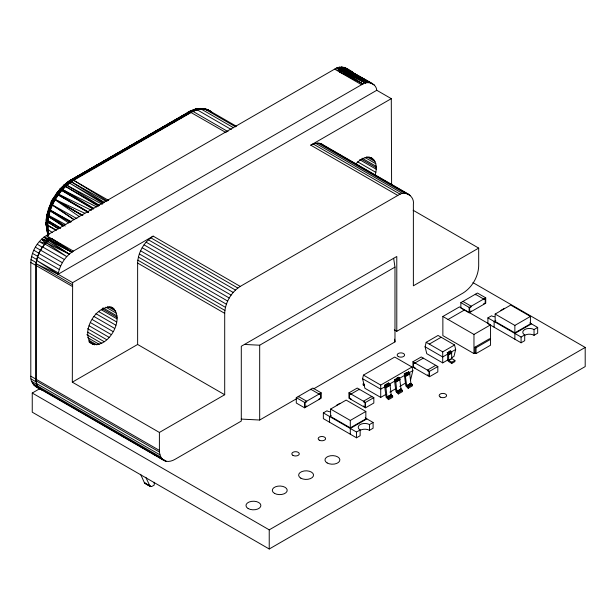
<?xml version="1.0" encoding="UTF-8"?>
<svg xmlns="http://www.w3.org/2000/svg" width="616" height="616" viewBox="0 0 616 616"><rect width="100%" height="100%" fill="white"/><g stroke="black" fill="none" stroke-linecap="round" stroke-linejoin="round"><path stroke-width="0.92" d="M411.981 367.02L394.717 357.057L363.455 375.106L362.578 378.694L364.911 388.273L380.719 397.397L380.719 385.069L411.981 367.02L412.859 370.616L410.525 380.188M89.251 342.273C105.952 353.592 127.489 317.571 111.365 307.022M374.982 175.537C377.023 169.516 377.4 160.468 370.532 157.396M47.848 235.204C46.654 228.251 44.583 220.228 47.686 213.636M46.516 225.88L46.446 221.591L46.539 228.105L46.547 218.973M52.36 232.525L46.754 228.69L46.516 219.843M46.085 222.738L47.001 229.06C45.607 209.733 56.449 190.151 72.619 179.803L189.705 111.935L69.954 180.873L69.724 181.481M195.049 109.71L193.555 110.018C198.983 107.146 206.06 108.439 211.026 111.681C205.274 107.022 197.043 109.055 191.168 112.451L73.72 180.265C56.302 191.545 44.213 213.868 48.972 234.773M240.255 286.409C231.185 292.153 225.14 302.61 224.701 313.344L224.701 394.74L159.398 432.447L72.318 382.166L72.634 282.636L153.176 236.136L240.255 286.409L397.828 195.434C404.689 189.959 414.691 195.726 413.375 204.412L413.375 285.809L478.686 248.102L478.686 266.058C478.239 276.784 472.202 287.249 463.132 292.993L396.789 331.3L394.317 329.868M33.772 385.054L42.396 390.036C36.252 388.065 30.107 383.36 30.8 376.214L30.8 262.501C31.239 251.767 37.276 241.31 46.346 235.566L334.642 69.123C340.479 64.95 347.624 67.914 352.406 72.249L343.782 67.275L347.948 70.07L350.82 71.025M391.607 185.385L391.291 98.66L376.776 90.282C376.06 82.829 366.997 80.573 361.546 84.715L73.358 251.097L51.582 238.531C42.404 244.175 36.475 254.793 35.982 265.488L35.982 379.21C35.998 382.975 37.129 387.195 40.541 389.274M224.701 394.74L137.63 344.467L137.63 263.063C138.069 252.337 144.106 241.88 153.176 236.136M46.754 228.69L46.177 222.153L47.786 235.551M63.748 186.532L64.257 184.754L66.489 185.062L102.271 204.296M68.792 222.938L48.857 209.948L48.472 208.963L50.72 203.511L51.482 203.565M58.374 228.913L46.539 221.059L47.155 214.784M46.539 221.059C48.387 204.512 57.773 188.604 71.941 179.703L68.445 181.451L63.941 185.016M46.285 219.473L46.277 220.528M63.363 225.787L48.348 216.493L47.062 215.146L47.032 214.306M72.634 282.636L58.12 274.259C59.852 264.965 65.265 256.14 73.358 251.097M448.356 359.629L442.712 362.886L426.765 353.676L425.086 346.793L426.18 342.304L438.045 335.45L454.577 344.999L455.671 349.488L453.992 356.371L451.574 357.765M46.962 214.715L48.472 208.963M47.278 213.945L49.049 208.578M47.062 215.146L50.743 203.988L56.857 193.393L88.527 212.004M44.96 244.059L66.736 256.626L46.2 242.743L69.254 254.1L48.795 240.433L71.895 252.021L51.536 238.554C42.412 244.221 36.537 254.816 36.036 265.457L36.036 379.179C36.051 382.952 37.191 387.148 40.587 389.243L163.948 460.468C167.467 462.362 171.672 461.253 174.944 459.374L241.295 421.075L241.295 346.261L396.789 256.487L396.789 331.3M67.56 182.867L68.954 181.258L70.886 181.597L106.191 201.332M63.687 185.924L59.991 189.636L60.037 188.943L64.257 184.754M48.433 209.248L53.246 198.367L56.433 193.432L60.614 188.712L96.789 206.991M49.38 207.731L50.697 204.343M73.951 219.666L52.514 205.22C46.801 203.226 56.41 195.965 56.857 193.393M189.897 111.973C192.977 108.377 198.814 108.916 203.103 108.693L198.491 109.078L193.57 110.711L72.626 179.803L108.693 200.454M231.285 129.522L197.143 109.81L195.218 110.041L194.063 111.042L192.092 110.426L69.954 180.873L70.771 179.98M48.533 235.297C43.828 214.168 55.594 191.468 73.327 180.057L193.57 110.711M60.26 188.766L56.572 193.362M56.58 193.886L60.614 188.712L68.954 181.258M59.944 189.235L67.745 182.267M356.048 163.656C360.029 159.567 366.435 155.27 372.187 158.358M69.97 180.85L192.092 110.426L70.309 180.357L188.427 112.089M196.535 109.394L197.975 108.647L202.564 108.524L201.085 109.001L198.498 108.555M68.037 181.789L71.317 179.764M70.886 181.597L73.327 180.057M72.626 179.803L192.577 110.441L199.03 108.555L194.402 109.463M200.092 108.809L197.39 109.756L195.865 109.224L188.08 112.289L195.357 109.217M70.309 180.357L191.638 110.495L188.234 112.166L187.418 113.036L193.193 110.41M72.388 284.677L36.105 263.733L58.12 274.259L376.776 90.282M397.828 195.434L310.749 145.16L391.291 98.66M472.949 282.613L585.2 347.424L585.2 366.574L269.231 548.995L32.248 412.181L32.248 393.031L40.564 388.226M72.318 382.166L137.63 344.467M244.429 344.444L259.683 345.214L394.979 267.105L393.647 258.296M296.288 397.636L312.874 388.057L321.167 392.846L321.167 398.236L304.581 407.807L296.288 403.026L296.288 397.636L304.581 402.425L321.167 392.846M460.853 302.625L477.438 293.047L485.731 297.836L485.731 303.218L469.146 312.797L460.853 308.008L460.853 302.625L469.146 307.415L485.731 297.836M241.241 419.088L259.683 420.02L296.204 398.929M313.636 388.865L394.979 341.903L394.979 267.105M442.865 316.478L459.451 306.899L490.552 324.855L490.552 345.206L476.037 353.584L475.005 352.991L473.966 353.584L442.865 335.628L442.865 316.478L473.966 334.434L490.552 324.855M448.048 319.473L464.641 309.894M429.29 344.098L441.156 337.252M348.949 392.846L357.241 388.057L373.827 397.636L373.827 403.026L365.534 407.807L348.949 398.236L348.949 392.846L365.534 402.425L373.827 397.636M360.144 430.315A6.599 3.812 0 0 1 369.477 430.315L373.103 428.22L373.103 422.476L369.477 424.57A6.599 3.812 0 0 0 360.144 424.57A6.599 3.812 0 0 0 360.144 429.953L360.144 435.705L356.518 437.799L323.346 418.641L323.346 412.897L326.973 410.803A6.599 3.812 0 0 0 329.93 411.788M336.298 405.413L339.932 403.318M524.709 335.304A6.599 3.812 0 0 1 534.041 335.304L537.668 333.21L537.668 327.458L534.041 329.552A6.599 3.812 0 0 0 524.709 329.552A6.599 3.812 0 0 0 524.709 334.942L524.709 340.687L521.082 342.781L487.911 323.631L487.911 317.887L491.537 315.792A6.599 3.812 0 0 0 494.494 316.778M500.87 310.402L504.496 308.308M330.6 409.07L346.146 400.092L365.842 411.465L365.842 418.88L350.296 427.858L330.6 416.485L330.6 409.07L350.296 420.435L365.842 411.465M495.164 314.052L510.718 305.074L530.414 316.447L530.414 323.87L514.861 332.848L495.164 321.475L495.164 314.052L514.861 325.425L530.414 316.447M412.943 361.746L421.236 356.957L437.822 366.535L437.822 371.918L429.529 376.707L412.943 367.128L412.943 361.746L429.529 371.317L437.822 366.535M331.223 415.531L329.56 416.485L329.56 422.237M495.788 320.52L494.132 321.475L494.132 327.219M384.415 385.316L388.565 382.921L390.051 385.046L391.183 394.787L392.661 396.057L392.661 397.258L388.511 399.653L386.132 397.274L384.723 386.81M396.75 378.193L398.413 377.238L399.684 378.725L401.031 389.096L402.51 390.375L402.51 391.568L398.36 393.963L395.98 391.591L394.571 381.119M404.111 373.943L405.775 372.988M426.18 342.304L442.712 351.851L454.577 344.999M388.812 383.083L384.661 385.477L385.901 387.441L387.064 397.282L388.511 398.452L392.661 396.057M398.66 377.4L394.51 379.795L395.749 381.758L396.912 391.599L398.36 392.769L402.51 390.375M384.9 385.685L389.05 383.291M394.748 380.003L398.898 377.608M408.747 371.918L404.358 374.112L408.747 371.918L409.748 373.673L410.88 383.414L412.35 384.684L412.35 385.885L408.208 388.28L405.828 385.901L404.419 375.437M385.131 385.932L389.281 383.537M394.979 380.241L399.13 377.847M404.597 374.312L408.97 372.164M385.339 386.201L389.489 383.807M395.187 380.511L399.337 378.124M404.827 374.559L409.186 372.434M385.662 386.309L380.719 389.166L362.578 378.694M389.782 383.937L395.557 380.603M398.852 378.701L404.62 375.367M408.739 372.996L412.859 370.616M385.524 386.494L389.674 384.099M395.372 380.811L399.522 378.416M412.35 384.684L408.208 387.079L406.729 385.809L405.22 375.121L409.37 372.726M385.685 386.802L389.836 384.415M395.534 381.119L399.684 378.725M405.382 375.437L409.532 373.042M385.809 387.125L389.959 384.731M395.657 381.435L399.807 379.04M405.505 375.752L409.655 373.358M385.901 387.441L390.051 385.046M395.749 381.758L399.9 379.364M405.598 376.068L409.748 373.673M385.955 387.749L390.105 385.354M395.803 382.066L399.953 379.672M405.651 376.376L409.802 373.981M448.687 351.736L450.242 350.843L451.528 352.036L451.782 358.55L448.671 360.352L448.656 354.554L447.131 352.637M447.586 352.899L450.696 351.105M447.77 353.03L450.881 351.228M447.955 353.191L451.066 351.389M448.132 353.384L451.235 351.582M448.286 353.599L451.397 351.798M448.379 353.692L442.712 356.964L425.086 346.793M451.62 351.821L455.671 349.488M448.417 353.83L451.528 352.036M448.525 354.069L451.636 352.275M448.61 354.315L451.721 352.521M448.656 354.554L451.767 352.76M448.671 354.785L451.782 352.991M435.743 365.334L427.45 370.124L427.45 370.724L429.005 371.617L429.005 375.806L427.45 374.913L427.45 375.506M380.719 397.397L385.685 394.533M389.828 392.138L395.626 388.796M399.761 386.401L405.559 383.06M448.694 360.406L451.836 358.643L454.893 360.406L454.893 361.607L451.782 363.401L448.356 361.346L447.655 359.975L447.64 354.185M387.017 397.074L391.16 394.679M396.866 391.391L401.008 388.996M406.714 385.701L410.857 383.306M387.033 397.181L391.183 394.787M396.881 391.491L401.031 389.096M406.729 385.809L410.88 383.414M387.064 397.282L391.214 394.887M396.912 391.599L401.062 389.204M406.76 385.909L410.911 383.522M387.164 397.497L391.252 394.995M397.012 391.807L401.101 389.312M406.86 386.124L410.949 383.622M387.225 397.59L391.368 395.195M397.074 391.907L401.216 389.512M406.922 386.217L411.065 383.83M387.295 397.682L391.437 395.287M397.143 391.999L401.286 389.605M406.991 386.309L411.134 383.914M391.514 395.372L387.372 397.767L391.591 395.441M397.22 392.076L401.363 389.682M407.068 386.394L411.211 383.999M475.005 347.124L489.52 338.746L490.552 339.339L476.037 347.724L475.005 347.124L475.005 352.991M397.297 392.146L401.44 389.751M407.145 386.463L411.288 384.068M387.533 397.89L391.676 395.495M397.382 392.2L401.524 389.805M407.23 386.517L411.373 384.122M448.725 360.437L451.782 362.208L454.893 360.406M366.882 418.88L350.296 428.459L350.296 434.203M531.446 323.87L514.861 333.449L514.861 339.193M323.346 412.897L356.518 432.047L360.144 429.953M487.911 317.887L521.082 337.037L524.709 334.942M32.248 393.031L269.231 529.845L585.2 347.424M188.789 111.95L190.075 111.989L195.865 109.224M339.824 72.111L341.903 71.086L363.009 83.945L339.824 72.111L343.459 70.517L347.948 70.07L341.703 67.005L345.776 70.047L339.447 67.229L343.459 70.517L337.075 67.937L341.048 71.464L334.642 69.123L361.546 84.715M191.206 110.641L188.234 112.166L190.814 110.865M190.459 111.165L187.78 112.528L190.151 111.534M310.749 145.16C314.014 143.289 318.233 142.157 321.745 144.075L408.824 194.348M189.405 111.889L192.577 110.441M342.565 70.825L341.903 71.086L365.65 82.983L345.153 70.147L342.565 70.825L365.65 82.983L343.874 70.409M200.369 108.701L205.883 109.124L202.017 108.439M145.769 477.285L150.104 486.37L151.782 486.471L154.216 485.115L154.216 482.274M193.955 109.702L196.989 109.063M203.619 108.947C206.699 108.593 209.686 110.618 211.773 112.682M364.372 384.399L363.086 383.768L363.086 384.969L364.31 385.655M206.067 109.879L208.4 110.079M346.392 70.032L345.153 70.147L368.16 82.598L347.586 70.062L346.392 70.032L368.16 82.598M146.123 483.606L144.398 482.721L140.587 474.289M348.156 70.139L347.586 70.062L370.486 82.814L348.718 70.247L348.156 70.139L370.486 82.814M71.949 179.703L72.619 179.803M47.902 241.149L41.542 239.216L45.584 243.359L39.293 241.595L44.475 244.59M210.503 111.427L207.846 109.902M197.975 108.909L198.491 109.078M194.71 109.864L195.218 110.041M190.075 111.989L226.141 132.648M204.774 108.87L207.269 109.81M204.196 108.863L206.668 109.802M348.718 70.247L372.541 83.622M40.587 389.243L42.643 390.051M35.351 386.286L42.635 389.828M113.028 307.985C96.704 302.541 78.902 333.395 92.639 344.321M49.703 239.74L43.921 237.191L48.502 240.656L41.542 239.216L46.731 242.211M46.192 225.41L46.115 222.961L46.277 225.849L47.979 227.65L47.424 224.917L46.169 223.331M84.792 213.251L55.394 199.607L81.967 215.13M341.649 71.187L337.075 67.937L342.858 70.709M58.813 194.31L91.499 210.272M51.582 238.531L71.895 252.021L43.921 237.191L50.312 239.316L46.346 235.566L51.536 238.554M49.288 240.048L71.895 252.021L50.119 239.455M65.804 224.64L49.026 215.585L65.204 226.018M49.457 239.924L71.895 252.021M71.518 221.814L50.527 210.31L70.524 221.845M343.228 70.601L365.65 82.983M76.923 218.611L52.614 205.02L74.005 219.55M50.266 210.988L70.363 222.253M371.04 83.137L374.266 85M341.703 67.005L346.885 69.993M339.447 67.229L344.629 70.216M337.075 67.937L342.257 70.932M341.233 71.379L363.009 83.945M368.784 156.826L373.758 159.698M366.689 156.726L374.982 161.515M365.034 157.527L375.814 163.756M362.139 158.22L376.237 166.359M361.361 159.151L376.291 167.768M359.652 159.667L376.237 169.246M357.565 161.8L375.814 172.334M319.889 143.312L410.402 195.572M317.81 143.043L404.881 193.316M315.554 143.266L402.633 193.54M313.182 143.975L400.261 194.256M413.167 210.279L478.686 248.102M208.116 109.956L236.429 126.295M204.774 109.055L235.589 126.842M201.085 109.001L233.564 127.758M193.054 111.442L228.028 131.639M529.791 322.915L537.668 327.458M462.924 301.424L471.217 306.214L471.217 306.814L469.669 307.707L469.669 311.904L471.217 311.003L471.217 311.604M103.773 202.787L69.639 183.098L102.903 203.434M98.96 205.713L65.658 186.494L98.368 206.252M150.743 237.761L237.822 288.034M148.371 239.786L235.451 290.059M93.509 208.747L61.877 190.49L93.193 209.094M146.115 242.165L233.195 292.438M88.342 212.281L58.381 194.987L88.257 212.397M144.036 244.837L231.115 295.11M363.455 375.106L380.719 385.069M142.18 247.74L229.26 298.013M53.315 198.406L82.875 215.477M81.905 215.254L55.263 199.869L79.502 216.732M140.594 250.797L227.674 301.07M139.324 253.938L226.403 304.212M138.384 257.08L225.464 307.353M137.815 260.145L224.894 310.418M137.63 263.063L224.701 313.344M60.63 227.928L48.14 220.713L60.36 228.397M56.125 229.96L47.424 224.917L47.802 225.625L56.133 230.43M365.226 417.925L373.103 422.476M47.478 241.534L69.254 254.1M42.643 246.954L64.41 259.521M37.206 244.267L42.396 247.262M40.587 250.135L62.362 262.701M35.351 247.17L40.541 250.165M33.772 250.227L38.954 253.222M38.862 253.507L60.63 266.074M32.494 253.369L37.676 256.364M37.514 256.964L59.282 269.531M31.562 256.51L36.744 259.505M58.358 272.973L36.583 260.406L58.12 274.259M30.992 259.575L36.175 262.57M109.625 306.452L114.599 309.324M107.523 306.352L115.816 311.142M30.8 262.501L72.318 286.409M105.867 307.153L116.647 313.382M102.972 307.846L117.071 315.985M102.202 308.778L117.125 317.394M101.317 309.771L117.071 318.872M98.406 311.426L116.647 321.96M95.911 313.675L115.816 325.163M93.863 316.424L114.599 328.39M92.292 319.573L113.028 331.547M90.413 322.568L111.15 334.534M89.112 325.787L109.017 337.283M87.626 328.682L106.699 339.701M87.665 332.139L104.25 341.718M86.825 334.665L101.756 343.281M87.665 337.645L99.276 344.352M88.588 340.094L96.881 344.883M88.843 341.518L94.648 344.875M30.8 376.214L159.398 450.396C159.413 454.177 160.553 458.373 163.948 460.468M36.105 380.827L159.467 452.052M30.992 378.917L36.175 381.905M36.583 383.599L159.944 454.816M31.562 381.327L36.744 384.315M37.514 385.97L160.876 457.188M32.494 383.391L37.676 386.378M38.862 387.872L166.004 461.276L159.351 457.411M147.609 484.469L151.305 486.602M144.398 482.721L149.58 485.716M144.621 483.09L150.866 486.632M144.914 483.375L150.458 486.548M50.666 394.486L52.329 395.449M58.135 398.814L59.798 399.769M61.454 400.731L63.117 401.694M65.604 403.133L67.267 404.096M69.754 405.536L71.41 406.498M73.073 407.461L74.728 408.423M77.223 409.863L78.879 410.826M80.542 411.788L82.198 412.743M84.692 414.191L86.348 415.145M92.154 418.51L97.136 421.398M99.623 422.838L104.605 425.718M106.26 426.68L108.755 428.12M110.41 429.082L116.216 432.447M117.879 433.41L123.685 436.767M125.348 437.73L127.835 439.17M129.499 440.132L131.154 441.095M132.817 442.057L135.304 443.497M136.96 444.459L138.623 445.422M140.286 446.377L142.773 447.824M144.429 448.779L146.092 449.742M148.579 451.182L150.242 452.144M151.898 453.107L157.704 456.471M159.367 457.434L166.004 461.276M94.494 419.712L96.158 420.682M106.137 426.48L107.8 427.45M109.463 428.413L111.126 429.383M113.621 430.83L115.284 431.793M121.106 435.181L122.769 436.143M125.264 437.599L126.927 438.561M128.59 439.531L130.253 440.494M132.748 441.942L134.411 442.912M136.906 444.359L138.569 445.33M140.225 446.292L141.888 447.262M144.383 448.71L146.046 449.68M147.709 450.642L150.204 452.09M151.867 453.06L157.688 456.441M47.917 222.268L58.551 228.605M62.686 189.482L93.809 208.37M66.882 185.27L99.376 205.29M73.72 180.265L107.269 201.016M71.279 181.805L104.312 202.364M48.718 216.724L63.063 226.241M345.638 68.029L347.224 69.261M321.745 144.075L322.799 144.891M350.766 71.056L352.498 72.426M47.432 227.396L48.194 230.122M46.847 224.432L47.594 229.706M46.523 226.873L46.369 221.752L46.554 226.773M46.885 227.181L47.201 229.036M46.423 223.893L48.048 234.811M46.677 227.797L47.771 234.319M394.571 339.17L394.979 341.903M47.024 227.05L47.116 229.221M534.041 329.552L534.041 335.304M521.082 337.037L521.082 342.781M514.861 325.425L514.861 332.848M483.66 304.42L483.66 303.819L485.216 302.926L485.216 298.729L483.66 299.63L483.66 299.03L475.367 294.248L475.367 294.841M476.037 347.724L476.037 353.584M473.966 334.434L473.966 353.584M469.146 307.415L469.146 312.797M451.782 362.208L451.782 363.401M442.712 351.851L442.712 362.886M429.529 371.317L429.529 376.707M423.308 358.751L423.308 358.15L415.015 362.94L415.015 363.54L413.459 362.639L413.459 366.828L415.015 367.729L415.015 368.33M408.208 387.079L408.208 388.28M398.36 392.769L398.36 393.963M388.511 398.452L388.511 399.653M371.756 397.035L371.756 396.442L363.463 401.224L363.463 401.825L365.019 402.725L365.019 406.914L363.463 406.013L363.463 406.614M369.477 424.57L369.477 430.315M365.534 402.425L365.534 407.807M359.313 389.859L359.313 389.258L351.02 394.048L351.02 394.64L349.465 393.747L349.465 397.936L351.02 398.829L351.02 399.43M356.518 432.047L356.518 437.799M350.296 420.435L350.296 427.858M319.096 399.43L319.096 398.829L320.643 397.936L320.643 393.747L319.096 394.64L319.096 394.048L310.795 389.258L310.795 389.859M306.653 406.614L306.653 406.013L305.097 406.914L305.097 402.725L306.653 401.825L306.653 401.224L298.36 396.442L298.36 397.035M304.581 402.425L304.581 407.807M269.231 529.845L269.231 548.995M259.683 345.214L259.683 420.02M159.398 432.447L159.398 450.396M319.257 440.155A3.727 2.148 0 0 0 325.487 439.193A3.727 2.148 0 0 0 320.928 436.559A3.727 2.148 0 0 0 319.257 440.155M440.248 397.058A3.727 2.148 0 0 0 446.477 396.088A3.727 2.148 0 0 0 441.918 393.462A3.727 2.148 0 0 0 440.248 397.058M398.252 356.541A3.727 2.148 0 0 0 404.481 355.578A3.727 2.148 0 0 0 399.923 352.945A3.727 2.148 0 0 0 398.252 356.541M292.923 455.355A3.727 2.148 0 0 0 299.16 454.392A3.727 2.148 0 0 0 294.594 451.759A3.727 2.148 0 0 0 292.923 455.355M327.158 462.955A7.446 4.297 0 0 0 339.616 461.03A7.446 4.297 0 0 0 330.499 455.763A7.446 4.297 0 0 0 327.158 462.955M300.824 478.162A7.446 4.297 0 0 0 313.29 476.23A7.446 4.297 0 0 0 304.165 470.963A7.446 4.297 0 0 0 300.824 478.162M274.497 493.362A7.446 4.297 0 0 0 286.956 491.429A7.446 4.297 0 0 0 277.831 486.17A7.446 4.297 0 0 0 274.497 493.362M248.163 508.562A7.446 4.297 0 0 0 260.622 506.637A7.446 4.297 0 0 0 251.505 501.37A7.446 4.297 0 0 0 248.163 508.562"/></g></svg>
